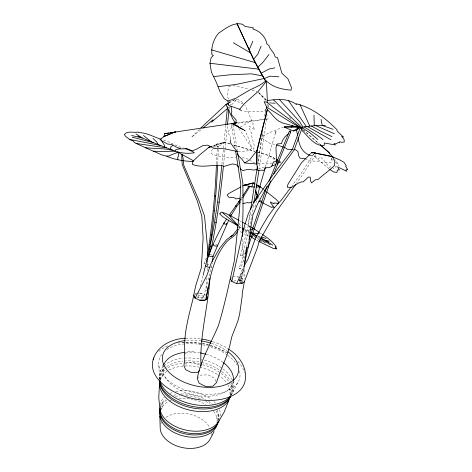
<?xml version="1.0" encoding="UTF-8"?>
<svg xmlns="http://www.w3.org/2000/svg" width="472" height="472" viewBox="0 0 472 472"><rect width="100%" height="100%" fill="white"/><g stroke="black" fill="none" stroke-linecap="round" stroke-linejoin="round"><path stroke-width="0.35" stroke-dasharray="2.36 1.77" d="M242.266 239.298L242.195 242.183L243.989 261.24M217.627 164.067L218.524 146.839L218.147 146.715L217.327 146.928L216.394 164.881M230.525 139.01L230.649 136.98L227.604 132.272L229.988 129.098L233.605 125.829M160.81 407.873L160.952 405.737L163.223 401.265L162.657 402.168M160.179 379.582L160.533 374.449L163.353 369.246L162.881 370.066M160.657 380.692L160.757 379.264L163.477 374.184L162.828 374.992M206.937 277.861L206.022 288.044L206.482 290.929M207.586 270.586L207.78 268.409M221.875 164.51L225.663 125.764M223.575 164.663L225.008 150.043M225.079 149.317L227.445 125.198M229.026 109.12L229.239 106.926M241.363 279.459L241.198 280.775L239.617 280.74L241.304 281.247M199.013 291.932L197.957 296.127L198.47 297.277L200.311 298.097L202.399 298.103L203.503 297.289L211.716 266.78L212.17 263.223M242.236 280.734L243.416 272.067M264.668 116.242L265.659 108.979M262.509 133.541L262.81 131.358M265.187 113.905L265.878 108.814M267.081 114.72L259.27 168.38M207.125 265.689L207.798 261.116M262.184 134.373L257.859 163.43M262.402 134.255L257.859 164.757M248.107 225.41L250.272 211.81M253.405 205.414L250.077 226.212L242.325 255.765L242.006 256.143L241.098 256.036L240.508 255.553L248.207 226.058L250.484 211.739M238.006 278.008L238.224 276.639L237.912 276.616M243.039 268.32L240.98 279.802L241.269 281.076M242.714 271.937L240.98 279.802L240.106 278.12M254.992 206.972L256.467 200.641M268.049 106.879L268.58 104.749L268.025 106.867M200.417 286.333L203.054 275.843M244.797 228.283L245.115 227.073M203.503 297.153L204.016 295.378M265.541 166.84L275.147 134.048M240.23 275.43L242.024 269.901L243.08 267.984M204.913 263.76L204.423 263.37L206.459 257.116M244.844 256.414L240.584 268.91L239.605 268.904L239.097 268.521L245.475 249.747M246.419 246.968L247.835 242.791M242.49 271.542L239.009 281.755L241.021 281.707M212.441 149.005L211.008 152.863L212.612 154.515L221.097 156.698L235.705 157.866M230.489 395.093L232.33 390.291L231.976 384.379L232.065 385.329M218.023 420.487L218.802 418.493L218.624 413.484L218.76 414.54M337.38 167.141L338.778 164.787L334.4 158.905M266.178 108.879L265.653 110.112L261.122 111.746L251.9 111.085L242.567 111.699M240.59 275.306L242.419 271.5M161.17 409.495L163.064 405.743L162.433 406.439M237.628 382.78L231.605 394.586A37.902 22.868 12.4 0 0 233.009 381.653M231.274 386.32L234.012 381.228M213.521 147.081L214.966 144.515L224.619 142.343L230.944 144.22L224.619 142.343L214.966 144.515L218.147 146.715L224.619 142.343L212.252 146.237M230.224 395.778L230.719 394.922M241.286 200.222L242.053 198.995M313.567 154.143L300.77 174.032L292.068 185.744M315.615 154.674L302.77 174.557L296.44 183.39M240.879 198.724L242.065 196.889M238.224 230.271L240.189 227.51L239.115 226.696M235.062 147.435L231.516 124.879L231.823 124.519M240.508 255.553L240.832 255.175L242.325 255.765M250.077 226.212L248.832 226.448M248.207 226.058L249.452 225.817M199.349 129.411L191.496 137.269L201.957 128.968M197.225 378.479L200.913 375.051L207.987 374.874L214.388 378.025L215.846 381.376M228.295 107.722L229.362 106.755M231.516 104.814L235.587 100.689L236.702 98.713L235.587 100.689L244.03 104.359M185.36 364.219L187.29 362.526L193.638 362.402L199.302 365.175M239.097 268.521L240.584 268.91M184.363 354.572L187.903 351.805L194.128 351.575M210.648 267.594L211.716 266.78M218.524 146.839L217.327 146.928M230.283 278.616L231.84 277.442M197.957 296.127L199.066 295.319L201.143 295.325L202.978 296.139L203.503 297.289M194.877 294.504L196.452 293.366M194.859 294.38L196.635 293.248M204.423 263.37L205.515 263.4M240.283 127.151L251.057 120.891L263.889 119.369M229.026 102.784L235.864 98.931M229.091 102.807L236.071 99.014M330.949 166.64L329.544 167.377L322.488 158.739L320.199 156.999L318.576 158.722L316.694 157.188L312.21 155.548M267.878 106.849L268.179 106.719M283.713 126.927L272.084 131.605L262.969 135.853L261.99 138.237L268.999 142.945L275.211 144.532M233.652 281.241L237.086 279.931M247.293 230.802L249.369 230.047M230.566 86.063L228.713 86.73L227.168 95.421L228.643 99.486M224.619 142.343L212.565 146.113M264.479 167.088L258.16 169.059M232.785 125.08L231.516 124.879M239.392 282.663L241.469 281.985M240.148 282.687L241.558 282.333M274.326 163.33L275.76 163.011M242.024 158.049L243.458 157.819L247.015 158.71L249.54 160.185M263.441 119.634L238.053 123.251M266.249 119.221L268.232 118.867L264.615 119.286M196.476 297.932L201.337 297.212L205.556 297.696M237.681 122.679L251.057 120.891M238.124 151.648L249.765 150.668L251.777 148.037L249.192 140.019L245.127 130.709L243.511 129.523M257.73 162.881C262.568 163.943 267.447 163.524 272.32 163.076M213.84 146.993L218.147 146.715M182.151 342.53L185.166 342.483M185.885 342.477L193.821 342.395L204.925 343.999L209.627 345.41M270.491 103.515L275.359 103.474M185.596 338.2L194.871 338.123L201.06 339.026M201.75 293.277L198.818 293.265L201.75 293.277L206.305 295.295M240.189 227.51L239.233 226.908L239.988 227.333L237.929 226.843M232.873 276.663L238.035 276.739M206.771 264.544L208.972 264.627M209.987 254.508L212.571 255.222M274.645 103.15L270.491 102.819M259.252 233.546L261.358 233.693L260.202 232.979M269.111 102.613L274.669 103.132M241.109 281.005L239.151 280.633L240.714 280.976M233.138 85.55L248.679 89.155M248.809 236.13L244.012 233.799M239.074 280.392L241.062 280.858M184.965 148.397C176.77 146.839 169.979 141.535 162.026 139.553M238.755 279.548L241.05 280.114M252.125 90.099L256.945 91.42M257.505 235.935L260.332 236.755M233.758 145.051L254.856 151.317M257.671 152.149L268.928 155.489L276.167 160.887M233.746 145.069L254.809 151.359M257.618 152.196L268.851 155.553L275.79 158.981M212.524 341.71L216.518 342.902L226.182 347.486L227.917 348.714M210.3 345.61L215.674 347.221L226.194 352.248M241.003 278.014L242.785 278.787L243.741 280.492M336.837 166.905L335.751 166.427L335.008 167.713L333.763 168.545L332.07 167.401M215.539 244L217.055 244.667M255.075 163.076L250.172 160.557M269.235 155.719L275.736 158.952M239.369 226.802L241.098 227.669L239.062 222.701M244.525 229.392L248.425 231.386M259.865 237.363L258.656 236.72L259.836 237.563M245.829 224.035L249.912 226.365M239.375 220.536L241.894 221.923M305.089 158.651L308.942 160.84L318.854 161.276L321.951 162.439L331.031 162.492L331.627 159.347L330.919 157.412M256.562 240.148L258.202 241.121M237.304 99.073L241.517 101.61L243.098 103.126M241.977 232.755L239.67 231.239L238.325 228.967M259.57 238.714L257.317 237.021M332.731 160.185L331.627 159.347L330.878 157.329M335.48 162.279L338.778 164.787M257.264 238.413L258.975 239.735M329.167 168.864L316.275 158.126L312.547 153.276M303.231 129.829L319.202 143.895M245.033 229.84L249.11 233.422M303.213 129.824L319.107 143.848M266.409 100.158L258.532 92.453M258.674 92.606L266.503 100.111M258.615 92.689L265.954 100.825M289.413 116.891L291.118 119.08M244.797 231.038L246.797 233.782M258.432 197.455L259.228 198.576M238.856 128.372L250.561 146.102L253.293 149.099L254.55 146.403L252.119 138.243L251.576 134.85L252.089 134.219L248.791 127.198L249.257 126.148L254.744 129.912L252.827 125.416L253.128 123.623C250.184 117.522 248.054 111.286 244.962 105.274M228.89 100.164L230.607 104.908M217.167 418.505L216.884 417.614L217.037 422.511M230.035 389.819L229.787 388.81L230.106 394.562M233.091 124.726L237.333 150.179M162.769 364.797L163.159 371.293M158.875 365.405L159.377 378.656A37.902 22.868 12.4 0 1 163.566 366.337M267.453 103.698L267.5 105.793M244.26 269.99L244.348 278.722M207.774 261.046L207.78 266.196M160.704 424.116A25.96 17.122 12.4 0 1 161.465 422.334M166.055 417.313A25.96 17.122 12.4 0 1 209.314 426.847M211.356 433.331A25.96 17.122 12.4 0 1 211.291 435.272M239.611 371.039A41.294 24.308 12.4 0 1 194.706 392.84A41.294 24.308 12.4 0 1 161.595 354.513M166.811 349.599A41.294 24.308 12.4 0 1 201.768 344.678M202.494 344.808A41.294 24.308 12.4 0 1 207.503 345.941M210.341 346.761A41.294 24.308 12.4 0 1 227.014 354.779M227.593 355.192A41.294 24.308 12.4 0 1 237.115 365.11M164.032 365.877A37.902 22.868 12.4 0 1 183.071 358.236M184.428 358.112A37.902 22.868 12.4 0 1 201.526 359.404M204.358 360.101A37.902 22.868 12.4 0 1 222.359 368.484M222.926 368.909A37.902 22.868 12.4 0 1 232.785 381.04M159.471 379.228A37.099 22.491 12.4 0 1 166.008 367.092M166.616 366.644A37.099 22.491 12.4 0 1 182.817 361.133M184.139 361.009A37.099 22.491 12.4 0 1 200.199 362.112M201.585 362.419A37.099 22.491 12.4 0 1 221.291 371.181M221.846 371.594A37.099 22.491 12.4 0 1 230.483 381.317M230.82 381.984A37.099 22.491 12.4 0 1 231.28 395.07M159.742 379.287A36.55 22.231 12.4 0 1 166.675 368.561M167.932 367.723A36.55 22.231 12.4 0 1 184.776 362.915M185.508 362.874A36.55 22.231 12.4 0 1 199.78 364.054M202.517 364.691A36.55 22.231 12.4 0 1 228.472 381.081M229.262 382.367A36.55 22.231 12.4 0 1 231.014 395.005M160.279 379.47A36.025 22.025 12.4 0 1 167.076 371.204M168.893 370.101A36.025 22.025 12.4 0 1 184.316 366.007M185.036 365.971A36.025 22.025 12.4 0 1 199.113 367.122M199.792 367.263A36.025 22.025 12.4 0 1 217.462 374.485M218.088 374.898A36.025 22.025 12.4 0 1 227.386 383.966M227.787 384.597A36.025 22.025 12.4 0 1 230.365 395.66M158.692 351.398A47.224 27.919 12.4 0 1 169.047 345.386M177.903 343.079A47.224 27.919 12.4 0 1 209.869 345.345M210.577 345.551A47.224 27.919 12.4 0 1 228.637 353.746M237.894 361.41A47.224 27.919 12.4 0 1 244.602 372.644M160.386 410.227A29.27 18.874 12.4 0 1 168.663 401.46M169.265 401.159A29.27 18.874 12.4 0 1 171.171 400.356M178.982 398.551A29.27 18.874 12.4 0 1 192.706 399.371M194.139 399.713A29.27 18.874 12.4 0 1 206.081 404.758M213.621 411.372A29.27 18.874 12.4 0 1 217.421 422.8M233.186 381.759A35.76 21.275 12.4 0 1 193.066 394.852A35.76 21.275 12.4 0 1 163.524 365.682M185.402 352.301A35.76 21.275 12.4 0 1 199.45 352.796M206.187 354.283A35.76 21.275 12.4 0 1 222.837 362.195M186.582 340.448A38.775 22.603 12.4 0 1 200.647 340.873M211.438 343.374A38.775 22.603 12.4 0 1 227.333 351.298M160.563 406.02A30.013 19.21 12.4 0 1 165.572 399.282M173.525 395.359A30.013 19.21 12.4 0 1 176.835 394.568M181.036 394.043A30.013 19.21 12.4 0 1 205.526 399.448M208.541 401.294A30.013 19.21 12.4 0 1 212.742 404.681M216.996 410.068A30.013 19.21 12.4 0 1 218.931 419.62M160.291 408.227A29.742 19.092 12.4 0 1 166.622 400.014M175.289 396.439A29.742 19.092 12.4 0 1 180.08 395.689M185.903 395.595A29.742 19.092 12.4 0 1 200.464 398.805M205.698 401.342A29.742 19.092 12.4 0 1 209.727 404.032M216.082 410.923A29.742 19.092 12.4 0 1 218.506 419.608M159.919 404.899A30.816 19.629 12.4 0 1 164.457 397.005M169.755 393.565A30.816 19.629 12.4 0 1 172.445 392.492M175.732 391.571A30.816 19.629 12.4 0 1 211.373 399.436M213.969 401.648A30.816 19.629 12.4 0 1 215.48 403.218M219.568 409.761A30.816 19.629 12.4 0 1 220.353 416.918M245.127 130.709L243.882 130.012L245.127 130.709"/><path stroke-width="0.71" d="M256.951 150.609L256.774 164.026L257.842 170.716L260.178 170.168L263.748 170.345L265.465 167.802L268.474 167.666L271.595 166.634L273.43 162.067L276.492 160.917L275.978 147.512L277.147 143.984L281.536 143.612L282.309 140.75L284.834 136.992L288.587 133.511M159.843 416.221L160.238 429.231A25.96 17.122 12.4 0 0 183.968 447.887A25.96 17.122 12.4 0 0 210.707 437.756M242.343 236.413L243.015 210.459L242.915 183.632L237.941 153.813M206.695 261.128L206.883 259.824C211.68 228.354 215.273 196.718 216.394 164.881M208.447 256.196C213.244 225.929 216.382 195.438 217.58 164.799M237.876 227.746L237.929 226.843M230.483 139.688L230.318 142.397L233.51 147.117L237.068 151.093L237.729 155.022L242.142 159.53L244.667 162.934L256.774 164.026L256.992 150.061L267.482 108.991L257.269 150.196L249.706 159.849L244.667 162.934M159.424 385.14L158.769 397.536L159.86 408.817A30.816 19.629 12.4 0 0 186.877 430.311A30.816 19.629 12.4 0 0 219.138 420.599M221.805 165.241C219.179 191.573 215.781 217.857 210.547 243.812M225.734 125.033L227.522 106.755M223.433 166.12C220.802 192.246 217.403 218.312 212.193 244.059L209.202 254.024M227.516 124.466L228.955 109.852M201.007 366.001C199.467 336.43 208.034 307.514 209.94 278.108M212.353 261.801L213.084 256.107L228.713 220.076M235.634 151.07L240.779 183.815L239.552 210.3L234.248 261.305L230.283 278.616L231.817 281.477L236.619 283.56L241.841 283.619L242.136 281.454M243.517 271.341L246.773 247.505L245.617 253.965M235.852 122.673L236.224 120.1L231.138 114.224L231.805 111.327L230.973 106.3M257.435 166.25L250.608 209.662M258.933 170.498L253.865 202.547M208.134 287.289L205.998 299.337L204.901 300.192L199.691 300.192L195.089 298.133L193.679 295.136L195.697 285.867L201.349 267.712L203.119 238.207L201.827 216.182L197.272 200.883L182.28 164.787C180.941 150.184 182.693 151.105 183.744 165.2L199.054 200.842L204.523 216.011L207.768 250.001L207.774 255.889M295.596 184.564L275.831 212.323L259.305 240.98L257.476 247.546L244.378 281.631L242.225 293.495L242.225 296.103L239.599 314.411L237.811 321.314L231.781 336.819L229.699 346.129L226.666 355.976L219.663 373.258L216.43 382.715L212.837 386.232L205.644 386.45L199.149 383.211L197.225 378.479C200.919 359.469 211.208 342.896 218.512 325.279C223.167 309.927 226.737 294.257 230.283 278.616M241.599 110.89L239.664 109.28L228.554 105.368L227.893 101.037L224.218 98.719L220.005 91.757L216.099 81.833L211.409 72.127L209.957 63.248L211.061 57.861L213.344 55.389L211.963 54.746C210.972 47.3 213.598 38.857 218.636 33.211C225.616 28.432 233.693 21.747 242.708 24.343L244.944 26.408L253.305 27.795L252.898 29.052C259.771 30.816 265.677 36.869 266.887 43.92L268.922 45.56C269.919 49.938 274.568 52.421 275.117 56.9L277.489 57.684L281.878 73.172L288.003 78.96L291.413 87.397L291.141 90.146C282.462 89.456 272.651 87.414 266.379 80.854L265.588 81.326L253.653 59.206L237.009 23.6L253.576 59.572L259.576 70.782L265.624 80.517M244.295 264.792L248.396 246.201L250.579 228.843L253.027 214.553L257.683 203.727L266.173 188.163L294.203 149.895L301.933 128.467L300.168 127.782L292.457 149.223L273.129 174.752L253.523 202.978L248.29 213.775L243.888 227.852L231.817 281.477M256.798 199.231L259.588 187.272L265.335 167.536M236.979 122.773L164.651 133.635L163.943 136.532L159.914 139.677L167.56 144.048L171.82 144.485L175.814 146.804L180.782 148.928L187.089 148.768L192.251 150.845L196.287 149.288L203.054 145.523L207.768 145.169L214.477 148.656L218.141 148.226L225.292 148.94L237.41 151.494M203.231 275.147C207.432 255.157 215.769 236.1 226.631 218.896M170.286 149.341L170.97 146.715L172.711 145.553M275.341 133.375L275.943 131.358M290.192 132.024L290.61 130.65M291.655 127.228L292.286 125.174M208.954 249.482L210.376 245.882M249.015 239.316L266.963 186.475M247.676 248.083L268.485 186.983L270.834 181.095M153.135 359.747C157.011 345.817 172.079 338.713 185.596 338.2M228.843 400.451L224.218 411.973L218.483 421.744M267.199 102.265L267.158 100.66C276.887 99.049 287.979 98.194 296.445 104.448L296.31 103.781C312.328 107.669 325.591 118.372 337.049 129.8L337.02 130.874L343.333 137.039L341.687 136.272L344.153 139.641L344.265 142.001L341.799 142.314L339.445 141.806L339.639 142.768L337.946 142.674L336.011 143.907L334.052 143.5L335.391 144.975L324.276 142.975L324.211 145.482C314.458 146.249 308.759 136.921 302.446 130.939L301.832 128.478L273.235 107.374L267.199 102.265L264.131 101.651L266.698 107.109L266.279 108.188L275.264 118.319L278.622 121.08L282.704 123.003L301.089 128.012M242.661 186.039L244.496 185.083L251.723 186.953L253.287 183.03C255.281 184.859 249.865 181.354 255.081 184.021M269.058 181.213L289.419 131.133L290.734 131.853L273.766 173.808M261.075 46.156L257.789 54.239L253.653 59.206M249.204 49.684L252.844 41.276M253.73 201.786L255.535 199.656L257.281 195.626L255.505 190.027M255.535 199.656L257.24 195.78M214.058 431.496L211.143 437.32M236.619 283.56L240.283 275.943M230.584 216.312L236.726 206.358L240.142 202.063M243.788 266.704L248.024 259.034L255.027 239.357L261.706 226.997L267.889 216.601L274.22 207.91L281.631 199.798L291.2 186.918M238.974 201.739L240.331 199.473M242.814 197.762L250.077 186.098M240.484 199.332L229.604 214.689L230.348 215.208L230.932 215.244L231.014 214.766M242.856 195.668L248.791 186.505M237.552 229.121L233.02 234.979L230.395 236.732M237.44 231.38C234.997 237.009 228.56 238.578 225.327 243.546C212.595 259.358 209.55 280.02 205.998 299.337L207.627 298.151L207.403 296.711M268.963 54.504L262.633 62.723L257.759 67.183M227.893 101.037L235.711 98.329L248.897 90.441L259.311 85.456L265.942 81.025L266.332 81.39L258.095 91.503L244.449 103.58L239.664 109.28M209.91 244.632L209.131 244.897M211.645 234.743L210.866 235.003M299.466 127.464L296.522 130.254L293.242 130.968L284.35 127.198M300.168 127.782C308.328 125.735 317.031 125.534 325.479 125.345M214.548 210.683L213.751 210.931M309.874 154.385L301.519 162.751L288.003 184.18L287.194 187.148L291.295 187.461L298.328 183.207L301.832 181.761L303.136 181.985L308.34 177.088L310.204 177.118L310.741 181.266L311.52 182.906L315.272 179.826L318.075 179.49C323.485 174.451 329.391 170.64 334.577 165.377L334.807 161.63L332.489 156.615L311.821 152.373L310.653 153.583M299.437 127.393L296.522 130.254L297.584 135.263M200.848 127.953L225.923 104.536L228.407 103.138M215.775 195.921L214.978 196.157M199.597 370.561L197.709 372.296L191.266 372.449L185.531 369.611L183.915 365.487C185.024 360.26 184.334 355.08 184.705 349.799C183.873 331.067 189.679 313.219 193.827 295.26L195.089 298.133L207.007 275.17L211.308 262.745L219.875 247.977L226.483 239.752L233.085 234.932M227.758 108.212L211.556 122.177L213.137 119.729L203.031 128.101M211.314 146.515L208.819 147.323L199.55 155.034L192.316 161.808L192.434 164.339C202.836 168.769 213.969 163.395 224.524 166.274L232.531 163.902L236.448 164.71L238.72 167.235M241.841 283.619L244.378 281.631M207.627 298.151L204.901 300.192L199.691 300.192M213.084 256.107L212.3 256.691L210.677 256.626L209.167 255.954L208.659 255.069L209.444 254.491M217.58 245.534L216.801 246.101L215.173 246.024L213.657 245.357L213.137 244.49M224.212 222.725L223.651 223.103L224.029 223.693L225.12 224.153L226.289 224.212L226.849 223.834L226.471 223.244M268.485 186.983L267.5 186.865M293.242 130.968L299.313 127.287M228.46 103.156L225.923 104.536L232.932 119.221L235.693 123.493M261.04 73.29L268.975 69.059L274.84 67.85M240.82 186.989L228.861 193.431L227.156 195.095L228.749 197.231L233.504 197.609L235.504 198.228L235.894 198.948L240.03 198.081M290.734 131.853L289.2 131.245M182.646 154.816L181.614 154.521M211.716 246.355L210.612 246.301M264.078 78.659L269.972 76.163L278.846 76.842M174.953 131.93L163.943 136.532L175.448 131.765M271.913 165.884L275.902 164.61M250.066 229.793L253.523 228.542L259.618 232.625M208.819 147.323L211.568 146.456M251.818 202.134L248.732 202.96L247.57 202.606L242.944 203.538M253.287 183.03L244.496 185.083L253.287 183.03L254.378 183.649M257.452 169.23L253.924 170.079L248.478 169.265L242.673 170.563L240.083 168.752M264.361 78.476L236.201 84.411L218.141 86.689M180.269 148.745L175.985 149.482L175.059 151.176L162.144 151.477L153.311 151.188L136.072 143.464L133.729 141.848L133.611 141.193L129.552 139.382L125.652 136.414L124.325 134.538C127.676 130.343 133.665 133.075 138.184 132.048L138.797 132.597C146.863 132.597 153.825 137.193 161.377 139.334M227.734 104.566L228.342 104.477M164.651 133.635L168.958 133.051M170.38 132.856L171.796 132.667M173.914 132.384L175.33 132.195M237.038 122.767L232.053 123.428L243.281 129.658M153.311 151.188C158.58 153.028 163.825 157.023 169.607 155.854C171.92 153.907 175.206 154.043 177.437 152.09L177.472 151.807C182.9 153.4 188.824 153.713 194.364 152.78L192.676 151.618L185.643 148.556M193.237 161.577C184.269 161.111 174.947 159.89 166.657 156.244M244.136 228.365L242.814 228.531L243.953 229.109M277.902 162.533L280.645 162.22L278.675 160.686M213.45 76.611L229.463 74.841L251.417 73.838L262.768 75.921M216.241 222.306L215.143 222.223M298.711 126.944L284.356 126.921M284.451 126.927L298.452 126.921M251.723 186.953L254.638 186.971M256.095 186.977L260.467 187L263.282 189.201M292.327 149.459L287.454 149.323L285.436 147.807L276.592 144.88M293.72 149.5L295.106 149.535L297.856 151.364L298.705 155.872L299.838 158.126L305.089 158.651M209.538 267.559L206.376 266.586L205.692 265.358M145.234 147.795L164.911 148.957L172.675 150.255M239.558 201.668L238.897 201.78L239.929 202.199M252.243 233.05L258.556 233.492M218.135 202.051L219.238 202.169M209.957 63.248L258.709 69.166M315.426 153.547L316.393 153.471L314.6 152.775L314.682 153.258M136.072 143.464L166.48 147.854M201.745 339.12L205.869 339.722L211.857 341.51M311.496 155.412L308.641 154.863C301.62 151.63 299.012 144.574 298.038 137.411M237.858 225.923C231.87 221.728 224.524 219.008 219.474 213.722L220.619 213.185L220.914 212.111L226.112 213.539L230.141 215.68M129.552 139.382L160.763 145.559M311.821 152.373L332.3 156.633L339.84 159.967L343.964 162.291L346.312 165.825L345.669 166.25L347.675 169.702L345.982 169.696L346.666 171.271L339.179 167.654L337.769 167.495L339.468 170.073L338.253 169.832L337.309 170.439L336.937 172.457L333.598 171.955L329.727 169.318M269.347 241.127L265.305 240.266L272.769 245.157M131.57 135.482L142.308 137.983L135.942 133.918M132.313 137.204L153.601 142.686L177.879 152.232L192.487 160.22L193.384 161.076M211.397 49.837L255.199 62.611M261.04 236.962L265.99 238.395M249.387 236.313L250.543 236.678M333.014 129.304L322.223 125.452L321.09 119.386M334.259 133.694L315.957 125.652M137.794 136.101L153.601 142.686M258.839 201.143L261.476 202.335M238.384 126.295L232.053 123.428L243.263 129.67M331.922 136.597L320.612 131.145L311.443 126.006M277.683 159.919L276.421 159.294L277.683 159.919L277.737 161.306M230.719 215.887L238.743 220.188M249.67 232.035L251.541 233.003M252.19 233.339L256.798 235.729M262.798 202.925L271.907 207.503L272.197 206.748L274.315 207.739L270.527 202.73L270.544 201.975L273.996 203.845L273.884 203.143L275.005 202.919L278.273 203.585L278.285 201.603L276.126 199.39L266.656 191.838M261.075 238.006L268.656 242.053M242.455 222.223L245.263 223.728M256.562 184.859L260.467 187L256.278 184.682M330.842 139.724L307.272 126.455M258.75 241.446L273.341 248.467L275.701 248.838L275.56 248.26L276.551 248.968L275.388 246.921L276.273 247.157C273.135 241.552 267.565 237.994 262.42 234.436M255.417 239.499L251.175 237.05M300.452 127.8L289.135 121.221L266.698 107.109M233.351 42.728L250.496 52.894M250.514 226.731L253.523 228.542M304.251 126.909L316.328 134.679L323.037 139.559M270.308 244.856L260.432 237.982M228.495 349.121C239.021 355.387 247.328 367.411 245.233 380.06A47.224 27.919 12.4 0 1 191.195 398.215A47.224 27.919 12.4 0 1 153.848 357.882M260.149 239.133L265.341 242.897M143.435 135.493L151.158 141.671M256.119 237.528L252.19 234.448M259.547 240.177L261.258 241.505M264.408 190.08L265.535 190.959M253.482 234.012L256.774 236.59M238.024 225.811L222.737 212.878M250.042 232.696L251.116 233.569M317.892 139.488L310.133 132.962L301.779 127.422L284.327 110.849L273.642 99.899M320.305 144.869L329.114 152.627L329.621 153.972M320.205 144.815L328.972 152.55L333.002 157.264M242.154 228.631L243.741 230.076M152.975 138.426L156.716 142.037L158.126 144.503M237.917 225.362L228.973 215.262M251.676 235.882L252.703 236.932M279.365 99.48L299.567 121.629L303.006 127.169M260.42 200.252L262.326 202.394M257.098 195.579L258.036 196.901M288.439 100.56L306.352 126.555M161.625 140.851L164.185 144.886L164.958 147.246M276.167 160.887L276.834 162.167M300.021 104.613L309.821 126.183M177.879 152.232L178.758 155.011L177.572 158.055L177.985 159.571M255.617 190.7L256.886 194.883M266.332 81.39L267.388 100.896M277.784 162.698L277.831 164.085M313.998 115.162L314.252 125.705M230.472 396.132A37.902 22.868 12.4 0 1 191.626 404.061A37.902 22.868 12.4 0 1 159.754 380.532M163.737 365.027A35.76 21.275 12.4 0 1 184.658 352.383M200.134 352.908A35.76 21.275 12.4 0 1 205.515 354.1M223.415 362.632A35.76 21.275 12.4 0 1 233.398 380.397M227.899 351.723A38.775 22.603 12.4 0 1 223.716 385.358A38.775 22.603 12.4 0 1 167.666 370.797A38.775 22.603 12.4 0 1 185.112 340.607M201.337 340.973A38.775 22.603 12.4 0 1 210.783 343.162M230.07 397.064A36.025 22.025 12.4 0 1 190.835 410.398A36.025 22.025 12.4 0 1 159.625 382.267M217.327 423.496A29.27 18.874 12.4 0 1 184.54 436.222A29.27 18.874 12.4 0 1 160.185 410.894M230.979 395.672A37.099 22.491 12.4 0 1 191.16 406.174A37.099 22.491 12.4 0 1 159.489 379.901M230.165 397.064A36.55 22.231 12.4 0 1 192.021 407.855A36.55 22.231 12.4 0 1 159.778 383.004M218.212 421.72A29.742 19.092 12.4 0 1 185.053 433.88A29.742 19.092 12.4 0 1 160.12 408.911M218.394 421.708A30.013 19.21 12.4 0 1 184.8 432.423A30.013 19.21 12.4 0 1 160.049 408.103M236.726 206.358L235.487 206.069L236.726 206.358"/></g></svg>
